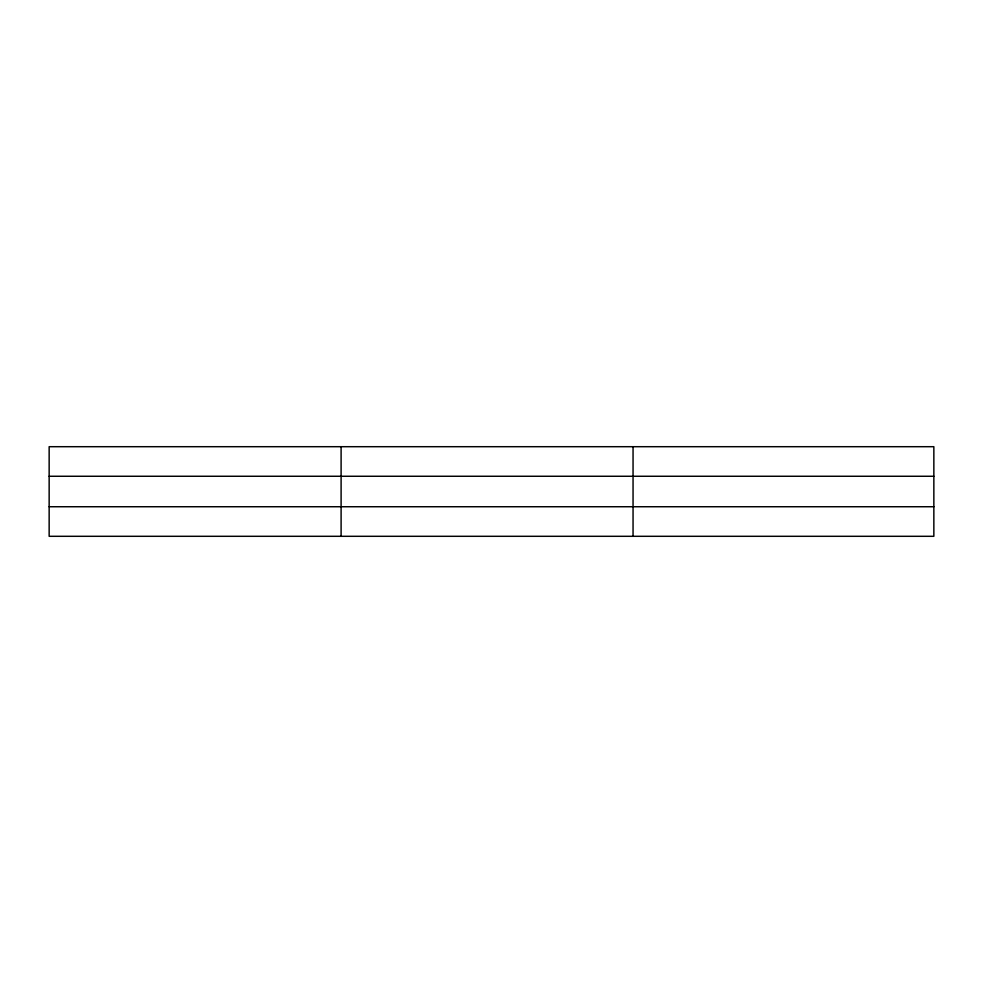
<?xml version="1.0" encoding="UTF-8"?>
<svg xmlns="http://www.w3.org/2000/svg" width="983" height="983" viewBox="0 0 983 983"><rect width="100%" height="100%" fill="white"/><g stroke="black" fill="none" stroke-linecap="round" stroke-linejoin="round"><path stroke-width="1.47" d="M341.101 446.7L341.101 536.3M633.052 446.7L633.052 536.3M933.85 506.736L933.85 536.3L49.15 536.3L49.15 446.7L933.85 446.7L933.85 506.736L49.15 506.736M49.15 476.264L933.85 476.264"/></g></svg>
